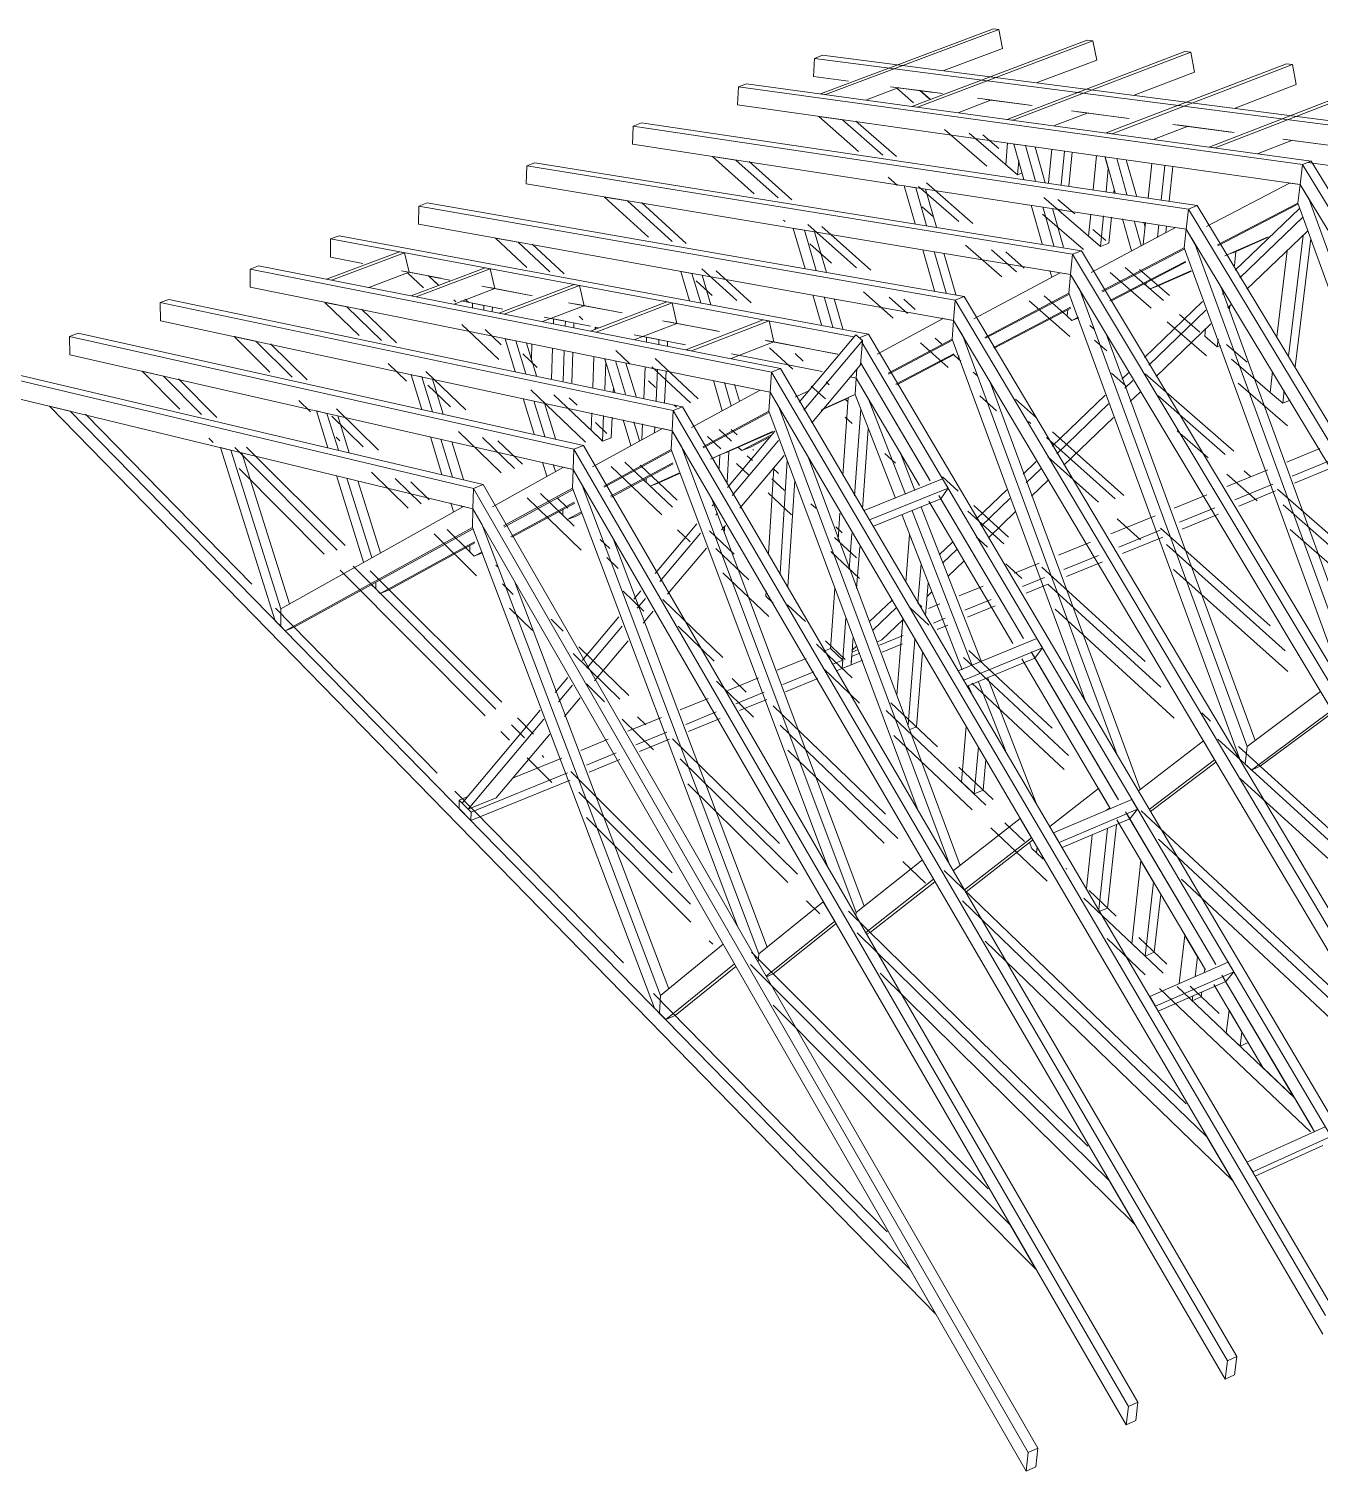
# Model space of a CAD drawing. Header units: inches. Extents: x -562 to 8953, y -6490 to -2066.
# Drawn here: x 2547.3 to 2739.9, y -5241.5 to -5026.4 of the extents above; entities that cross this region are included whole.
import ezdxf

# ---------------------------------------------------------------- set-up
doc = ezdxf.new("R2010")
doc.units = ezdxf.units.IN
doc.header["$MEASUREMENT"] = 0
doc.layers.add('A-COLS', color=52, linetype='Continuous', lineweight=9)

msp = doc.modelspace()

# ---------------------------------------------------------------- linework, layer by layer
at = {"layer": 'A-COLS'}
for p, q in [((2691.17, -5026.41), (2665.36, -5036.1)), ((2666.15, -5036.21), (2691.98, -5026.51)), ((2691.17, -5026.41), (2691.98, -5026.51)), ((2691.98, -5026.51), (2692.55, -5029.34)), ((2705.17, -5028.08), (2679.01, -5037.97)), ((2679.83, -5038.09), (2706.02, -5028.18)), ((2705.17, -5028.08), (2706.02, -5028.18)), ((2706.02, -5028.18), (2706.59, -5031.07)), ((2664.5, -5030.81), (2664.33, -5033.51)), ((2664.5, -5030.81), (2665.69, -5030.36)), ((2748.67, -5041.72), (2664.5, -5030.81)), ((2665.69, -5030.36), (2750.87, -5041.33)), ((2692.55, -5029.34), (2683.8, -5032.64)), ((2719.73, -5029.81), (2693.21, -5039.92)), ((2694.06, -5040.03), (2720.6, -5029.91)), ((2706.59, -5031.07), (2697.72, -5034.43)), ((2719.73, -5029.81), (2720.6, -5029.91)), ((2720.6, -5029.91), (2721.17, -5032.85)), ((2734.86, -5031.61), (2707.97, -5041.94)), ((2708.86, -5042.06), (2735.77, -5031.72)), ((2721.17, -5032.85), (2712.18, -5036.29)), ((2734.86, -5031.61), (2735.77, -5031.72)), ((2735.77, -5031.72), (2736.33, -5034.71)), ((2653.15, -5035.05), (2653, -5037.75)), ((2653.15, -5035.05), (2654.35, -5034.6)), ((2737.28, -5046.64), (2653.15, -5035.05)), ((2654.35, -5034.6), (2738.58, -5046.13)), ((2664.33, -5033.51), (2669.57, -5034.2)), ((2677.08, -5035.18), (2672.23, -5037)), ((2675.83, -5035.04), (2682.22, -5035.89)), ((2676.75, -5035.28), (2679.25, -5037.44)), ((2680.18, -5035.62), (2677.02, -5035.2)), ((2750.6, -5033.48), (2723.34, -5044.04)), ((2724.26, -5044.17), (2751.55, -5033.59)), ((2736.33, -5034.71), (2727.22, -5038.23)), ((2653, -5037.75), (2736.92, -5049.64)), ((2666.15, -5036.21), (2665.36, -5036.1)), ((2681.54, -5036.79), (2680.18, -5035.62)), ((2680.24, -5035.63), (2681.73, -5036.92)), ((2683.58, -5036.07), (2680.24, -5035.63)), ((2690.91, -5037.02), (2686, -5038.89)), ((2688.81, -5036.77), (2695.85, -5037.71)), ((2696.95, -5037.86), (2690.04, -5036.94)), ((2668.66, -5039.97), (2665.12, -5039.46)), ((2665.12, -5039.46), (2671.07, -5044.68)), ((2679.83, -5038.09), (2679.01, -5037.97)), ((2705.28, -5038.94), (2700.3, -5040.84)), ((2702.8, -5038.64), (2710.59, -5039.68)), ((2711.4, -5039.79), (2703.77, -5038.77)), ((2637.45, -5040.91), (2637.33, -5043.61)), ((2637.45, -5040.91), (2638.67, -5040.45)), ((2720.25, -5053.29), (2637.45, -5040.91)), ((2638.67, -5040.45), (2721.57, -5052.78)), ((2674.7, -5045.24), (2668.66, -5039.97)), ((2670.65, -5040.17), (2676.72, -5045.47)), ((2683.88, -5041.44), (2690.19, -5046.89)), ((2693.98, -5047.51), (2687.57, -5041.99)), ((2694.06, -5040.03), (2693.21, -5039.92)), ((2708.86, -5042.06), (2707.97, -5041.94)), ((2720.22, -5040.93), (2715.17, -5042.88)), ((2717.93, -5040.66), (2726.57, -5041.81)), ((2727.06, -5041.88), (2718.6, -5040.75)), ((2637.33, -5043.61), (2719.92, -5056.3)), ((2688.42, -5042.72), (2688.66, -5042.93)), ((2688.66, -5042.93), (2688.68, -5042.76)), ((2688.66, -5042.93), (2689, -5042.8)), ((2689.57, -5042.21), (2691.96, -5044.26)), ((2693.29, -5043.42), (2693.01, -5046.68)), ((2695.94, -5043.83), (2694.21, -5043.59)), ((2694.21, -5043.59), (2695.72, -5048.9)), ((2697.45, -5049.15), (2695.94, -5043.83)), ((2697.38, -5044.04), (2698.9, -5049.37)), ((2724.26, -5044.17), (2723.34, -5044.04)), ((2735.77, -5043), (2730.65, -5045)), ((2734.35, -5042.85), (2745.61, -5044.35)), ((2745.69, -5044.37), (2734.68, -5042.9)), ((2652.74, -5045.98), (2649.26, -5045.44)), ((2649.26, -5045.44), (2655.49, -5051.02)), ((2659.06, -5051.63), (2652.74, -5045.98)), ((2654.76, -5046.21), (2661.12, -5051.89)), ((2694.76, -5048.18), (2694.95, -5046.07)), ((2699.86, -5044.36), (2699.39, -5049.39)), ((2701.28, -5049.68), (2701.75, -5044.63)), ((2702.92, -5044.8), (2702.44, -5049.85)), ((2706.54, -5045.32), (2706.04, -5050.41)), ((2708.31, -5047.22), (2707.81, -5045.47)), ((2707.82, -5045.48), (2709.34, -5050.88)), ((2711.09, -5051.14), (2709.57, -5045.73)), ((2710.99, -5045.93), (2712.51, -5051.34)), ((2737.28, -5046.64), (2738.58, -5046.13)), ((2738.58, -5046.13), (2737.28, -5046.64)), ((2738.08, -5046.34), (2742.77, -5046.99)), ((2738.58, -5046.13), (2820.92, -5181.33)), ((2621.56, -5046.84), (2621.47, -5049.55)), ((2621.56, -5046.84), (2622.79, -5046.38)), ((2702.98, -5060.04), (2621.56, -5046.84)), ((2622.79, -5046.38), (2704.32, -5059.52)), ((2693.01, -5046.68), (2694.76, -5048.18)), ((2694.76, -5048.18), (2695.47, -5047.91)), ((2707.97, -5050.67), (2708.31, -5047.22)), ((2714.78, -5046.49), (2714.25, -5051.64)), ((2716.21, -5051.94), (2716.76, -5046.78)), ((2717.93, -5046.94), (2717.38, -5052.11)), ((2737.28, -5046.64), (2736.92, -5049.64)), ((2736.92, -5049.64), (2737.28, -5046.64)), ((2819.62, -5181.93), (2737.28, -5046.64)), ((2621.47, -5049.55), (2702.69, -5063.05)), ((2675.45, -5048.51), (2676.86, -5049.76)), ((2679.58, -5050.1), (2677.87, -5049.84)), ((2677.87, -5049.84), (2679.51, -5055.49)), ((2681.21, -5055.76), (2679.58, -5050.1)), ((2686.03, -5055.15), (2680.02, -5049.9)), ((2681.05, -5050.33), (2682.68, -5055.99)), ((2681.19, -5049.38), (2688.12, -5055.43)), ((2709.18, -5050.34), (2709.13, -5050.84)), ((2735.32, -5049.41), (2722.95, -5055.91)), ((2736.92, -5049.64), (2735.32, -5049.41)), ((2736.92, -5049.64), (2736.58, -5052.41)), ((2736.58, -5052.41), (2736.92, -5049.64)), ((2738.28, -5051.88), (2736.92, -5049.64)), ((2736.92, -5049.64), (2819.05, -5184.69)), ((2605.46, -5052.85), (2606.71, -5052.38)), ((2606.71, -5052.38), (2686.83, -5066.35)), ((2636.61, -5052.07), (2633.19, -5051.5)), ((2633.19, -5051.5), (2639.73, -5057.48)), ((2643.25, -5058.12), (2636.61, -5052.07)), ((2638.67, -5052.33), (2645.35, -5058.41)), ((2696.81, -5052.72), (2698.45, -5058.48)), ((2706.81, -5058.56), (2698.7, -5051.57)), ((2700.77, -5051.84), (2703.31, -5054.02)), ((2720.25, -5053.29), (2721.57, -5052.78)), ((2721.57, -5052.78), (2720.25, -5053.29)), ((2721.57, -5052.78), (2803.98, -5189.14)), ((2724.58, -5058.63), (2736.58, -5052.41)), ((2736.56, -5052.58), (2724.64, -5058.76)), ((2736.58, -5052.41), (2759.3, -5115.1)), ((2762.65, -5119.17), (2738.28, -5051.88)), ((2605.46, -5052.85), (2605.41, -5055.56)), ((2685.47, -5066.88), (2605.46, -5052.85)), ((2659.87, -5054.94), (2660.11, -5055.16)), ((2680.54, -5052.98), (2682.23, -5054.46)), ((2698.49, -5054.05), (2704.59, -5059.33)), ((2700.18, -5058.75), (2698.54, -5052.98)), ((2699.98, -5053.2), (2701.62, -5058.98)), ((2700.62, -5053.23), (2700.92, -5053.49)), ((2700.92, -5053.49), (2700.94, -5053.28)), ((2700.92, -5053.49), (2701.33, -5053.33)), ((2705.69, -5054.04), (2705.37, -5057.32)), ((2707.16, -5058.86), (2707.6, -5054.32)), ((2708.77, -5054.5), (2708.38, -5058.38)), ((2710.43, -5054.76), (2711.76, -5059.5)), ((2720.25, -5053.29), (2719.92, -5056.3)), ((2719.92, -5056.3), (2720.25, -5053.29)), ((2802.66, -5189.74), (2720.25, -5053.29)), ((2727.24, -5062.41), (2736.8, -5053.23)), ((2737.25, -5054.56), (2727.92, -5063.53)), ((2605.41, -5055.56), (2685.22, -5069.9)), ((2663, -5056.45), (2661.33, -5056.18)), ((2661.33, -5056.18), (2663.09, -5062.18)), ((2664.76, -5062.47), (2663, -5056.45)), ((2670.76, -5062.07), (2663.51, -5055.6)), ((2664.5, -5056.7), (2666.26, -5062.73)), ((2665.6, -5055.88), (2672.9, -5062.38)), ((2718.35, -5056.06), (2705.73, -5062.73)), ((2705.98, -5056.32), (2707.92, -5057.98)), ((2713.22, -5058.72), (2712.18, -5055.02)), ((2713.87, -5055.3), (2713.53, -5058.55)), ((2713.61, -5055.23), (2713.81, -5055.97)), ((2715.63, -5057.47), (2715.83, -5055.62)), ((2716.99, -5055.79), (2716.89, -5056.81)), ((2719.92, -5056.3), (2718.35, -5056.06)), ((2719.92, -5056.3), (2719.62, -5059.08)), ((2719.62, -5059.08), (2719.92, -5056.3)), ((2721.28, -5058.56), (2719.92, -5056.3)), ((2719.92, -5056.3), (2802.13, -5192.51)), ((2728.99, -5065.26), (2738.01, -5056.59)), ((2592.32, -5057.75), (2592.3, -5060.47)), ((2592.32, -5057.75), (2593.58, -5057.28)), ((2670.33, -5072.33), (2592.32, -5057.75)), ((2593.58, -5057.28), (2672.52, -5071.94)), ((2620.28, -5058.23), (2616.92, -5057.63)), ((2616.92, -5057.63), (2621.59, -5061.99)), ((2625.02, -5062.65), (2620.28, -5058.23)), ((2622.37, -5058.53), (2627.15, -5062.97)), ((2663.81, -5058.48), (2667.01, -5061.34)), ((2687, -5058.65), (2692.45, -5063.42)), ((2705.37, -5057.32), (2707.16, -5058.86)), ((2707.16, -5058.86), (2708.38, -5058.38)), ((2707.36, -5065.48), (2719.62, -5059.08)), ((2719.61, -5059.25), (2707.43, -5065.61)), ((2719.62, -5059.08), (2743.67, -5125.03)), ((2745.95, -5126.26), (2721.28, -5058.56)), ((2725.68, -5060.28), (2732.15, -5057.43)), ((2732.04, -5057.54), (2726.92, -5059.8)), ((2735.18, -5075.23), (2737.38, -5057.23)), ((2738.52, -5057.7), (2736.16, -5076.82)), ((2602.59, -5059.67), (2591.72, -5063.75)), ((2592.3, -5060.47), (2597.12, -5061.39)), ((2592.45, -5063.9), (2603.33, -5059.81)), ((2602.59, -5059.67), (2603.33, -5059.81)), ((2603.33, -5059.81), (2604.02, -5062.71)), ((2680.62, -5059.35), (2682.39, -5065.49)), ((2684.1, -5065.78), (2682.33, -5059.63)), ((2683.8, -5059.87), (2685.57, -5066.03)), ((2694.62, -5062.66), (2690.87, -5059.38)), ((2693, -5059.69), (2695.74, -5062.08)), ((2702.98, -5060.04), (2702.69, -5063.05)), ((2702.69, -5063.05), (2702.98, -5060.04)), ((2702.98, -5060.04), (2704.32, -5059.52)), ((2704.32, -5059.52), (2702.98, -5060.04)), ((2785.47, -5197.67), (2702.98, -5060.04)), ((2704.32, -5059.52), (2786.8, -5197.06)), ((2708.54, -5066.95), (2719.83, -5061.1)), ((2719.88, -5061.23), (2708.67, -5067.05)), ((2727.35, -5059.61), (2726.12, -5060.09)), ((2727.35, -5059.61), (2727.11, -5061.75)), ((2734.99, -5059.54), (2733.44, -5072.35)), ((2580.31, -5062.24), (2581.58, -5061.76)), ((2580.31, -5062.24), (2580.31, -5064.96)), ((2658.05, -5077.6), (2580.31, -5062.24)), ((2581.58, -5061.76), (2659.44, -5077.06)), ((2604.02, -5062.71), (2598.03, -5064.97)), ((2602.89, -5062.5), (2608.78, -5063.62)), ((2603.77, -5062.78), (2606.17, -5065.06)), ((2606.94, -5063.27), (2604.02, -5062.71)), ((2615.35, -5062.06), (2604.32, -5066.23)), ((2605.08, -5066.38), (2616.12, -5062.2)), ((2608.24, -5064.51), (2606.94, -5063.27)), ((2606.99, -5063.28), (2608.43, -5064.65)), ((2610.08, -5063.87), (2606.99, -5063.28)), ((2615.35, -5062.06), (2616.12, -5062.2)), ((2616.12, -5062.2), (2616.81, -5065.16)), ((2646.21, -5062.89), (2644.56, -5062.59)), ((2644.56, -5062.59), (2645.86, -5066.97)), ((2647.51, -5067.27), (2646.21, -5062.89)), ((2652.89, -5066.92), (2647.7, -5062.18)), ((2647.73, -5063.16), (2649.04, -5067.55)), ((2649.83, -5062.49), (2655.06, -5067.26)), ((2701.14, -5062.79), (2688.27, -5069.65)), ((2699.57, -5062.43), (2699.86, -5063.43)), ((2702.69, -5063.05), (2701.14, -5062.79)), ((2702.69, -5063.05), (2702.43, -5065.83)), ((2702.43, -5065.83), (2702.69, -5063.05)), ((2704.06, -5065.33), (2702.69, -5063.05)), ((2702.69, -5063.05), (2784.97, -5200.44)), ((2708.58, -5062.77), (2714.72, -5068.07)), ((2716.55, -5066.95), (2710.83, -5062.02)), ((2712.96, -5062.32), (2717.42, -5066.16)), ((2714.53, -5065.21), (2720.64, -5062.51)), ((2720.71, -5062.54), (2715.75, -5064.72)), ((2580.31, -5064.96), (2657.87, -5080.62)), ((2592.45, -5063.9), (2591.72, -5063.75)), ((2616.81, -5065.16), (2610.73, -5067.46)), ((2614.87, -5064.78), (2621.38, -5066.03)), ((2622.43, -5066.23), (2616.05, -5065.01)), ((2628.63, -5064.54), (2617.43, -5068.8)), ((2618.21, -5068.96), (2629.42, -5064.68)), ((2628.63, -5064.54), (2629.42, -5064.68)), ((2629.42, -5064.68), (2630.11, -5067.7)), ((2646.85, -5063.99), (2649.23, -5066.17)), ((2671.8, -5065.63), (2676.22, -5069.58)), ((2729.03, -5133.44), (2704.06, -5065.33)), ((2713.64, -5064.44), (2713.89, -5064.66)), ((2713.89, -5064.66), (2713.93, -5064.3)), ((2713.93, -5064.3), (2713.89, -5064.66)), ((2713.89, -5064.66), (2714.53, -5065.21)), ((2715.75, -5064.72), (2714.53, -5065.21)), ((2725.08, -5064.86), (2747.13, -5125.39)), ((2566.91, -5067.24), (2568.19, -5066.76)), ((2566.91, -5067.24), (2566.94, -5069.96)), ((2643.41, -5083.32), (2566.91, -5067.24)), ((2568.19, -5066.76), (2644.81, -5082.77)), ((2594.75, -5067.87), (2591.48, -5067.21)), ((2591.48, -5067.21), (2596.58, -5072.15)), ((2605.08, -5066.38), (2604.32, -5066.23)), ((2611, -5067.13), (2610.7, -5066.84)), ((2611.78, -5066.99), (2618.01, -5068.21)), ((2612.36, -5066.72), (2612.91, -5067.23)), ((2613.49, -5067.32), (2613.47, -5067.99)), ((2615.18, -5067.65), (2613.49, -5067.32)), ((2615.17, -5068.32), (2615.18, -5067.65)), ((2630.11, -5067.7), (2623.94, -5070.06)), ((2627.81, -5067.26), (2635.03, -5068.64)), ((2635.81, -5068.79), (2628.73, -5067.43)), ((2642.45, -5067.12), (2631.08, -5071.49)), ((2631.9, -5071.65), (2643.28, -5067.27)), ((2642.45, -5067.12), (2643.28, -5067.27)), ((2643.28, -5067.27), (2643.96, -5070.34)), ((2664.24, -5066.1), (2665.55, -5070.57)), ((2667.22, -5070.88), (2665.91, -5066.39)), ((2667.41, -5066.66), (2668.73, -5071.15)), ((2678.35, -5068.85), (2675.63, -5066.41)), ((2677.8, -5066.75), (2679.48, -5068.25)), ((2685.47, -5066.88), (2685.22, -5069.9)), ((2685.22, -5069.9), (2685.47, -5066.88)), ((2685.47, -5066.88), (2686.83, -5066.35)), ((2686.83, -5066.35), (2685.47, -5066.88)), ((2768.02, -5205.71), (2685.47, -5066.88)), ((2686.83, -5066.35), (2769.37, -5205.09)), ((2689.91, -5072.42), (2702.43, -5065.83)), ((2702.42, -5066.02), (2689.97, -5072.56)), ((2696.5, -5066.98), (2702.57, -5072.3)), ((2701.62, -5068.78), (2698.72, -5066.24)), ((2702.43, -5065.83), (2727.92, -5135.31)), ((2713.69, -5075.44), (2722.38, -5067.08)), ((2725.51, -5065.84), (2725.35, -5066)), ((2726.11, -5068.02), (2726.59, -5067.57)), ((2726.42, -5067.74), (2726.37, -5068.15)), ((2566.94, -5069.96), (2643.26, -5086.34)), ((2599.93, -5072.87), (2594.75, -5067.87)), ((2596.9, -5068.22), (2602.12, -5073.25)), ((2616.45, -5067.9), (2616.43, -5068.56)), ((2618.21, -5068.96), (2617.43, -5068.8)), ((2624.16, -5069.41), (2631.06, -5070.76)), ((2625.57, -5069.68), (2625.54, -5070.36)), ((2627.33, -5070.03), (2625.57, -5069.68)), ((2629.38, -5069.28), (2629.95, -5069.8)), ((2641.84, -5069.94), (2649.87, -5071.47)), ((2656.85, -5069.81), (2645.3, -5074.28)), ((2646.16, -5074.45), (2657.71, -5069.97)), ((2656.85, -5069.81), (2657.71, -5069.97)), ((2657.71, -5069.97), (2658.4, -5073.1)), ((2683.7, -5069.62), (2673.82, -5074.93)), ((2683.55, -5069.49), (2683.59, -5069.63)), ((2685.22, -5069.9), (2683.7, -5069.62)), ((2685.22, -5069.9), (2685, -5072.68)), ((2685, -5072.68), (2685.22, -5069.9)), ((2686.59, -5072.19), (2685.22, -5069.9)), ((2685.22, -5069.9), (2767.56, -5208.48)), ((2691.17, -5073.94), (2702.67, -5067.93)), ((2702.73, -5068.06), (2691.29, -5074.03)), ((2701.5, -5068.67), (2702.18, -5069.27)), ((2702.18, -5069.27), (2702.28, -5068.27)), ((2702.28, -5068.27), (2702.18, -5069.27)), ((2702.18, -5069.27), (2702.89, -5069.89)), ((2702.89, -5069.89), (2703.79, -5069.42)), ((2703.89, -5069.49), (2702.89, -5069.89)), ((2722.86, -5068.39), (2714.36, -5076.55)), ((2721.98, -5071.63), (2718.92, -5068.99)), ((2553.37, -5072.29), (2554.66, -5071.81)), ((2554.66, -5071.81), (2630.03, -5088.55)), ((2611.91, -5070.52), (2617.39, -5075.74)), ((2617.74, -5073.53), (2615.35, -5071.25)), ((2627.3, -5070.71), (2627.33, -5070.03)), ((2628.6, -5070.28), (2628.58, -5070.96)), ((2631.9, -5071.65), (2631.08, -5071.49)), ((2631.78, -5070.9), (2631.76, -5071.19)), ((2631.85, -5071.15), (2631.78, -5070.9)), ((2632.27, -5070.99), (2631.78, -5070.9)), ((2631.78, -5070.9), (2631.85, -5071.15)), ((2637.57, -5072.03), (2645.23, -5073.52)), ((2643.96, -5070.34), (2637.7, -5072.76)), ((2650.34, -5071.56), (2642.48, -5070.06)), ((2662.21, -5082.11), (2670.67, -5072.05)), ((2671.63, -5072.91), (2670.67, -5072.05)), ((2671.15, -5072.48), (2672.52, -5071.94)), ((2672.52, -5071.94), (2671.15, -5072.48)), ((2672.52, -5071.94), (2755.11, -5211.67)), ((2705.53, -5070.63), (2706.26, -5071.27)), ((2708, -5071.92), (2730.22, -5132.55)), ((2715.43, -5078.28), (2723.62, -5070.42)), ((2717.08, -5070.11), (2722.95, -5075.18)), ((2722.82, -5071.17), (2722.7, -5072.25)), ((2553.37, -5072.29), (2553.43, -5075.02)), ((2628.61, -5089.1), (2553.37, -5072.29)), ((2581.14, -5073.01), (2577.93, -5072.32)), ((2577.93, -5072.32), (2583.27, -5077.59)), ((2586.57, -5078.35), (2581.14, -5073.01)), ((2583.33, -5073.39), (2588.8, -5078.76)), ((2619.93, -5072.96), (2618.33, -5072.64)), ((2618.33, -5072.64), (2619.82, -5077.52)), ((2621.42, -5077.85), (2619.93, -5072.96)), ((2621.51, -5073.28), (2623, -5078.18)), ((2622.33, -5073.4), (2622.26, -5075.68)), ((2625.41, -5074.04), (2625.25, -5078.6)), ((2639.45, -5072.39), (2639.42, -5073.09)), ((2641.28, -5072.75), (2639.45, -5072.39)), ((2641.25, -5073.45), (2641.28, -5072.75)), ((2642.57, -5073.01), (2642.54, -5073.71)), ((2646.16, -5074.45), (2645.3, -5074.28)), ((2658.4, -5073.1), (2652.04, -5075.58)), ((2657.11, -5072.86), (2667.88, -5074.91)), ((2667.95, -5074.93), (2657.42, -5072.92)), ((2657.78, -5073.99), (2661.25, -5077.16)), ((2671.63, -5072.91), (2662.9, -5083.29)), ((2671.37, -5076.51), (2671.63, -5072.91)), ((2753.74, -5212.3), (2671.59, -5073.23)), ((2675.47, -5077.74), (2685, -5072.68)), ((2684.98, -5072.88), (2675.53, -5077.89)), ((2680.31, -5073.24), (2684.44, -5076.94)), ((2683.47, -5073.42), (2682.48, -5072.53)), ((2685, -5072.68), (2704.98, -5126.82)), ((2709.65, -5134.7), (2686.59, -5072.19)), ((2708.09, -5074.44), (2706.27, -5072.85)), ((2722.7, -5072.25), (2724.55, -5073.84)), ((2724.55, -5073.84), (2724.68, -5072.67)), ((2724.55, -5073.84), (2725.04, -5073.64)), ((2725.93, -5073.48), (2729.02, -5076.14)), ((2553.43, -5075.02), (2628.49, -5092.13)), ((2600.9, -5076.32), (2603.63, -5078.97)), ((2621, -5074.9), (2623.14, -5076.93)), ((2627, -5078.98), (2627.17, -5074.4)), ((2628.44, -5074.65), (2628.27, -5079.23)), ((2631.6, -5075.31), (2631.42, -5079.92)), ((2633.37, -5076.18), (2633.19, -5075.59)), ((2633.2, -5075.61), (2634.7, -5080.59)), ((2633.2, -5080.27), (2633.37, -5076.18)), ((2636.32, -5080.92), (2634.82, -5075.93)), ((2634.84, -5074.38), (2636.95, -5076.35)), ((2636.37, -5076.25), (2637.88, -5081.24)), ((2640.7, -5075.59), (2647.14, -5081.57)), ((2652.13, -5074.87), (2665.61, -5077.51)), ((2662.82, -5075.97), (2661.58, -5074.84)), ((2681.75, -5093.82), (2671.38, -5076.25)), ((2671.38, -5076.25), (2681.68, -5093.7)), ((2676.64, -5079.41), (2685.28, -5074.86)), ((2685.34, -5075), (2676.76, -5079.51)), ((2685.25, -5075.01), (2685.98, -5075.66)), ((2685.98, -5075.66), (2686.02, -5075.18)), ((2686.02, -5075.18), (2685.98, -5075.66)), ((2685.98, -5075.66), (2686.31, -5075.95)), ((2733.49, -5081.54), (2726.68, -5075.68)), ((2613.63, -5094.95), (2539.69, -5077.4)), ((2541, -5076.91), (2615.06, -5094.39)), ((2567.39, -5078.2), (2564.23, -5077.48)), ((2564.23, -5077.48), (2569.84, -5083.11)), ((2573.08, -5083.91), (2567.39, -5078.2)), ((2569.61, -5078.61), (2575.35, -5084.36)), ((2605.91, -5078.33), (2604.34, -5077.99)), ((2604.34, -5077.99), (2605.94, -5083.17)), ((2607.51, -5083.52), (2605.91, -5078.33)), ((2606.53, -5077.5), (2612.47, -5083.22)), ((2639.24, -5076.85), (2639.03, -5081.52)), ((2645.98, -5082.19), (2640.22, -5076.82)), ((2640.85, -5081.91), (2641.07, -5077.23)), ((2642.35, -5077.49), (2642.13, -5082.17)), ((2658.05, -5077.6), (2657.87, -5080.62)), ((2657.87, -5080.62), (2658.05, -5077.6)), ((2658.05, -5077.6), (2659.44, -5077.06)), ((2659.44, -5077.06), (2658.05, -5077.6)), ((2740.68, -5218.32), (2658.05, -5077.6)), ((2659.44, -5077.06), (2742.06, -5217.68)), ((2664.07, -5085.19), (2671.37, -5076.51)), ((2669.76, -5078.32), (2670.72, -5078.5)), ((2670.72, -5078.5), (2669.84, -5078.33)), ((2670.72, -5078.5), (2670.55, -5080.93)), ((2670.55, -5080.93), (2670.72, -5078.5)), ((2670.82, -5077.18), (2670.72, -5078.5)), ((2670.72, -5078.5), (2670.82, -5077.18)), ((2672.56, -5081.62), (2670.72, -5078.5)), ((2670.72, -5078.5), (2680.17, -5094.52)), ((2688.81, -5078.18), (2688.15, -5077.6)), ((2708.78, -5077.74), (2710.93, -5079.63)), ((2710.31, -5078.68), (2711.3, -5077.73)), ((2713.8, -5077.84), (2727.01, -5089.38)), ((2732.82, -5077.52), (2732.44, -5080.64)), ((2539.78, -5080.13), (2613.55, -5097.99)), ((2610.2, -5082.78), (2606.84, -5079.55)), ((2607.52, -5078.67), (2609.12, -5083.88)), ((2622.16, -5080.27), (2630.34, -5088.06)), ((2634.49, -5079.94), (2634.47, -5080.53)), ((2639.71, -5078.93), (2640.77, -5079.92)), ((2656.38, -5080.32), (2646.16, -5085.89)), ((2649.4, -5078.84), (2650.74, -5083.36)), ((2652.07, -5082.62), (2651.04, -5079.17)), ((2652.58, -5079.47), (2653.31, -5081.94)), ((2657.87, -5080.62), (2656.38, -5080.32)), ((2657.87, -5080.62), (2657.7, -5083.41)), ((2657.7, -5083.41), (2657.87, -5080.62)), ((2659.23, -5082.94), (2657.87, -5080.62)), ((2657.87, -5080.62), (2740.28, -5221.08)), ((2663.39, -5080.52), (2661.61, -5081.33)), ((2664, -5079.68), (2666.12, -5081.61)), ((2666.69, -5079.5), (2666.23, -5079.08)), ((2690.68, -5079.09), (2713.08, -5139.81)), ((2711.97, -5078.85), (2710.79, -5079.99)), ((2711.56, -5082), (2713.04, -5080.58)), ((2727.67, -5079.25), (2735.04, -5085.62)), ((2732.44, -5080.64), (2734.32, -5082.25)), ((2734.32, -5082.25), (2734.55, -5080.36)), ((2553.49, -5083.45), (2550.39, -5082.7)), ((2550.39, -5082.7), (2682.59, -5218.08)), ((2587.59, -5081.85), (2589.3, -5083.53)), ((2621.05, -5081.56), (2622.66, -5086.85)), ((2624.26, -5087.2), (2622.65, -5081.89)), ((2624.23, -5082.23), (2625.84, -5087.54)), ((2632.35, -5087.39), (2625.62, -5081)), ((2627.89, -5081.43), (2629.07, -5082.55)), ((2643.41, -5083.32), (2644.81, -5082.77)), ((2644.81, -5082.77), (2643.41, -5083.32)), ((2643.52, -5082.49), (2643.88, -5082.83)), ((2644.81, -5082.77), (2727.48, -5224.4)), ((2669.37, -5081.53), (2665.5, -5083.26)), ((2665.66, -5083.12), (2670.55, -5080.93)), ((2669.5, -5081.4), (2668.69, -5093.01)), ((2669.01, -5081.62), (2669.5, -5082.06)), ((2670.55, -5080.93), (2669.5, -5081.4)), ((2671.4, -5083.13), (2670.55, -5080.93)), ((2670.55, -5080.93), (2676.58, -5096.42)), ((2678.08, -5095.81), (2672.56, -5081.62)), ((2689.14, -5081.14), (2691.63, -5083.37)), ((2694.47, -5081.62), (2697.62, -5084.42)), ((2699.94, -5088.65), (2707.84, -5081.05)), ((2708.32, -5082.36), (2700.61, -5089.77)), ((2725.76, -5089.89), (2715.68, -5081.08)), ((2734.32, -5082.25), (2735.45, -5081.8)), ((2678.77, -5211.43), (2553.49, -5083.45)), ((2555.75, -5083.9), (2580.59, -5109.23)), ((2591.75, -5083.76), (2590.2, -5083.4)), ((2590.2, -5083.4), (2591.92, -5088.91)), ((2593.47, -5089.27), (2591.75, -5083.76)), ((2597.15, -5088.76), (2592.51, -5084.19)), ((2593.22, -5083.1), (2599.47, -5089.23)), ((2593.38, -5084.13), (2595.1, -5089.65)), ((2631.26, -5083.7), (2631.16, -5086.26)), ((2632.88, -5087.89), (2633.04, -5084.08)), ((2634.31, -5084.34), (2634.18, -5087.39)), ((2635.93, -5084.7), (2637.1, -5088.57)), ((2638.4, -5087.84), (2637.56, -5085.04)), ((2643.41, -5083.32), (2643.26, -5086.34)), ((2643.26, -5086.34), (2643.41, -5083.32)), ((2726.08, -5225.05), (2643.41, -5083.32)), ((2647.81, -5088.73), (2657.7, -5083.41)), ((2657.69, -5083.62), (2647.88, -5088.89)), ((2657.7, -5083.41), (2679.78, -5142.63)), ((2684.45, -5150.6), (2659.23, -5082.94)), ((2669.07, -5084.31), (2670.1, -5085.26)), ((2670.47, -5096.07), (2671.4, -5083.13)), ((2696.73, -5085.25), (2696.4, -5084.96)), ((2701.67, -5091.5), (2709.09, -5084.37)), ((2611.39, -5086.48), (2617.77, -5092.65)), ((2631.16, -5086.26), (2632.88, -5087.89)), ((2641.8, -5086.03), (2631.4, -5091.75)), ((2631.8, -5085.14), (2633.52, -5086.76)), ((2638.85, -5085.33), (2638.74, -5087.65)), ((2640.62, -5086.65), (2640.67, -5085.74)), ((2643.26, -5086.34), (2641.8, -5086.03)), ((2643.26, -5086.34), (2643.12, -5089.14)), ((2643.12, -5089.14), (2643.26, -5086.34)), ((2644.63, -5088.68), (2643.26, -5086.34)), ((2643.26, -5086.34), (2725.72, -5227.81)), ((2648.55, -5087.19), (2650.52, -5089.03)), ((2648.99, -5090.59), (2658.31, -5086.41)), ((2652.09, -5087.89), (2650.26, -5086.18)), ((2658.2, -5086.54), (2651.31, -5089.62)), ((2651.52, -5094.83), (2658.59, -5086.41)), ((2652.08, -5086.17), (2652.93, -5086.96)), ((2653.63, -5089.32), (2657.88, -5087.07)), ((2672.51, -5086.08), (2671.64, -5098.07)), ((2699.98, -5086.52), (2710.62, -5096.01)), ((2718.6, -5086.35), (2723.22, -5090.4)), ((2574.16, -5087.46), (2574.78, -5088.08)), ((2577.43, -5089.24), (2575.91, -5088.87)), ((2575.91, -5088.87), (2584.06, -5114.68)), ((2584.89, -5112.9), (2577.43, -5089.24)), ((2593.27, -5104.14), (2578.01, -5088.84)), ((2579.78, -5088.79), (2594.48, -5103.48)), ((2593.15, -5087.33), (2593.7, -5087.87)), ((2607.2, -5087.26), (2608.93, -5092.88)), ((2610.51, -5093.25), (2608.77, -5087.61)), ((2610.38, -5087.98), (2612.12, -5093.62)), ((2619.74, -5091.99), (2614.97, -5087.38)), ((2617.28, -5087.85), (2620.92, -5091.36)), ((2628.61, -5089.1), (2628.49, -5092.13)), ((2628.49, -5092.13), (2628.61, -5089.1)), ((2628.61, -5089.1), (2630.03, -5088.55)), ((2630.03, -5088.55), (2628.61, -5089.1)), ((2711.3, -5231.86), (2628.61, -5089.1)), ((2630.03, -5088.55), (2712.72, -5231.21)), ((2632.88, -5087.89), (2634.18, -5087.39)), ((2633.05, -5094.6), (2643.12, -5089.14)), ((2643.12, -5089.35), (2633.12, -5094.77)), ((2643.12, -5089.14), (2666.43, -5151.3)), ((2670.68, -5158.21), (2644.63, -5088.68)), ((2659.1, -5087.8), (2652.2, -5096.01)), ((2653.07, -5088.8), (2653.63, -5089.32)), ((2654.92, -5088.82), (2653.63, -5089.32)), ((2657.68, -5087.36), (2654.92, -5088.82)), ((2655.28, -5089.15), (2655.38, -5089.25)), ((2709.35, -5096.52), (2699.08, -5087.36)), ((2734.93, -5091.03), (2739.88, -5089)), ((2579.09, -5089.65), (2586.19, -5112.17)), ((2623.93, -5091.02), (2624.57, -5093.13)), ((2625.85, -5092.41), (2625.53, -5091.37)), ((2634.08, -5096.12), (2643.36, -5091.13)), ((2643.42, -5091.29), (2634.21, -5096.24)), ((2643.29, -5097.77), (2636.18, -5091.02)), ((2638.5, -5091.48), (2643.99, -5096.69)), ((2650.39, -5089.96), (2649.36, -5090.42)), ((2650.28, -5092), (2650.39, -5089.96)), ((2651.71, -5089.44), (2650.39, -5089.96)), ((2651.71, -5089.44), (2651.45, -5094.02)), ((2652.87, -5091.23), (2654.66, -5092.91)), ((2653.36, -5097.9), (2659.98, -5090.05)), ((2655.22, -5090.8), (2654.45, -5090.09)), ((2659.36, -5107.65), (2660.43, -5090.77)), ((2663.58, -5090.37), (2686.23, -5151.18)), ((2674.99, -5089.73), (2676.57, -5091.17)), ((2677.19, -5089.47), (2679.44, -5095.27)), ((2695.6, -5092.81), (2697.57, -5090.93)), ((2699.3, -5090.24), (2706.86, -5097.01)), ((2741.07, -5090.94), (2735.72, -5093.13)), ((2578.66, -5091.98), (2591.38, -5104.75)), ((2593.21, -5093.05), (2597.24, -5105.96)), ((2598.46, -5105.27), (2594.76, -5093.42)), ((2598.41, -5092.51), (2603.89, -5097.91)), ((2605.82, -5097.27), (2601.94, -5093.46)), ((2627.06, -5091.8), (2616.47, -5097.68)), ((2628.49, -5092.13), (2627.06, -5091.8)), ((2628.49, -5092.13), (2628.39, -5094.93)), ((2628.39, -5094.93), (2628.49, -5092.13)), ((2629.86, -5094.49), (2628.49, -5092.13)), ((2628.49, -5092.13), (2710.98, -5234.62)), ((2634.14, -5091.67), (2641.71, -5098.88)), ((2638.95, -5093.66), (2639.36, -5094.04)), ((2639.36, -5094.04), (2639.39, -5093.42)), ((2639.39, -5093.42), (2639.36, -5094.04)), ((2639.97, -5094.63), (2644.27, -5092.7)), ((2644.35, -5092.74), (2641.27, -5094.11)), ((2658.41, -5091.97), (2657.62, -5104.68)), ((2660.02, -5095.28), (2658.13, -5093.52)), ((2658.29, -5091.95), (2659.14, -5092.74)), ((2683.59, -5093.54), (2671.88, -5098.24)), ((2683.58, -5093.22), (2685.9, -5095.34)), ((2683.59, -5093.54), (2684.41, -5094.93)), ((2698.23, -5092.05), (2696.08, -5094.11)), ((2726, -5094.67), (2732.08, -5092.19)), ((2726, -5092.83), (2730.52, -5096.8)), ((2729.49, -5093.15), (2728.55, -5092.33)), ((2741.62, -5091.9), (2736.08, -5094.17)), ((2596.4, -5093.81), (2599.74, -5104.55)), ((2604.3, -5093.97), (2607, -5096.63)), ((2613.63, -5094.95), (2613.55, -5097.99)), ((2613.55, -5097.99), (2613.63, -5094.95)), ((2613.63, -5094.95), (2615.06, -5094.39)), ((2615.06, -5094.39), (2613.63, -5094.95)), ((2696.35, -5238.75), (2613.63, -5094.95)), ((2615.06, -5094.39), (2697.78, -5238.09)), ((2618.11, -5100.55), (2628.39, -5094.93)), ((2628.38, -5095.15), (2618.19, -5100.72)), ((2628.63, -5100.57), (2623.61, -5095.73)), ((2628.39, -5094.93), (2653.01, -5160.26)), ((2656.18, -5164.37), (2629.86, -5094.49)), ((2639.36, -5094.04), (2639.97, -5094.63)), ((2641.27, -5094.11), (2639.97, -5094.63)), ((2657.56, -5095.62), (2661.05, -5098.88)), ((2661.54, -5093.78), (2660.52, -5109.58)), ((2672.7, -5099.64), (2684.41, -5094.93)), ((2684.41, -5094.93), (2683.34, -5096.52)), ((2688.69, -5099.46), (2693.16, -5095.16)), ((2696.86, -5096.12), (2699.3, -5093.77)), ((2732.84, -5094.31), (2727.19, -5096.63)), ((2733.23, -5095.33), (2727.75, -5097.58)), ((2733.52, -5095.06), (2750.77, -5110.12)), ((2612.14, -5097.65), (2584.89, -5112.9)), ((2610.24, -5097.11), (2610.64, -5098.43)), ((2611.89, -5097.72), (2611.81, -5097.48)), ((2613.55, -5097.99), (2612.14, -5097.65)), ((2619.21, -5102.1), (2628.65, -5096.98)), ((2628.72, -5097.15), (2619.35, -5102.23)), ((2621.61, -5096.36), (2629.68, -5104.16)), ((2626.1, -5096.34), (2627.7, -5097.89)), ((2649.13, -5096.42), (2671.9, -5157.24)), ((2649.24, -5097.54), (2649.35, -5097.4)), ((2663.96, -5097.23), (2664.67, -5097.89)), ((2673.27, -5100.57), (2683.34, -5096.52)), ((2680.42, -5097.77), (2689.38, -5120.82)), ((2681.53, -5096.83), (2694.08, -5118.1)), ((2683.03, -5095.99), (2695.49, -5117.09)), ((2695.64, -5117.36), (2683.1, -5096.12)), ((2688.25, -5097.48), (2693.44, -5102.21)), ((2693.64, -5096.46), (2689.35, -5100.58)), ((2718.15, -5097.88), (2723.01, -5095.89)), ((2724.2, -5097.85), (2718.94, -5100)), ((2752.96, -5113.67), (2734.37, -5097.42)), ((2613.55, -5097.99), (2613.48, -5100.79)), ((2613.48, -5100.79), (2613.55, -5097.99)), ((2614.91, -5100.36), (2613.55, -5097.99)), ((2613.55, -5097.99), (2696.06, -5241.52)), ((2626.37, -5098.39), (2626.94, -5098.94)), ((2626.94, -5098.94), (2626.97, -5098.06)), ((2626.97, -5098.06), (2626.94, -5098.94)), ((2626.94, -5098.94), (2627.62, -5099.59)), ((2627.62, -5099.59), (2629.65, -5098.5)), ((2628.93, -5099.07), (2627.62, -5099.59)), ((2629.78, -5098.62), (2628.93, -5099.07)), ((2650.04, -5098.58), (2649.75, -5098.92)), ((2668.29, -5098.64), (2668.01, -5102.55)), ((2672.7, -5099.64), (2671.88, -5098.24)), ((2677.55, -5098.93), (2686.53, -5122)), ((2688.02, -5121.38), (2679.06, -5098.32)), ((2692.72, -5103.24), (2687.34, -5098.33)), ((2690.42, -5102.31), (2694.42, -5098.46)), ((2708.68, -5101.74), (2715.28, -5099.05)), ((2709.61, -5099.48), (2713.11, -5102.6)), ((2724.76, -5098.81), (2719.31, -5101.04)), ((2585.55, -5116.2), (2613.48, -5100.79)), ((2613.47, -5101.02), (2586.9, -5115.66)), ((2607.75, -5101.72), (2614.09, -5107.97)), ((2613.03, -5104.37), (2609.71, -5101.1)), ((2613.48, -5100.79), (2640.64, -5172.48)), ((2641.51, -5170.6), (2614.91, -5100.36)), ((2640.73, -5107.66), (2646.96, -5100.24)), ((2647.48, -5101.62), (2641.41, -5108.83)), ((2644.06, -5101.11), (2645.95, -5102.91)), ((2648.84, -5101.28), (2652.52, -5104.76)), ((2650.63, -5101.15), (2651.2, -5100.48)), ((2651.08, -5100.61), (2651.04, -5101.35)), ((2670.76, -5105.29), (2667.49, -5102.25)), ((2667.65, -5100.66), (2668.62, -5101.56)), ((2669.68, -5107.02), (2670.07, -5101.68)), ((2678.67, -5101.81), (2678.11, -5108.91)), ((2680.38, -5106.19), (2678.67, -5101.81)), ((2688.58, -5102.15), (2690.28, -5103.7)), ((2716.06, -5101.18), (2709.86, -5103.72)), ((2716.44, -5102.22), (2710.43, -5104.68)), ((2716.08, -5100.87), (2732.45, -5115.47)), ((2735.42, -5101.09), (2751.79, -5115.44)), ((2599.72, -5110.6), (2613.78, -5102.92)), ((2613.85, -5103.09), (2601.06, -5110.07)), ((2612.46, -5103.81), (2613.07, -5104.41)), ((2613.07, -5104.41), (2613.1, -5103.46)), ((2613.1, -5103.46), (2613.07, -5104.41)), ((2613.07, -5104.41), (2613.74, -5105.07)), ((2632.54, -5102.56), (2633.96, -5103.92)), ((2634.51, -5102.55), (2657.41, -5163.37)), ((2642.57, -5110.72), (2648.36, -5103.85)), ((2654.71, -5108.61), (2649.77, -5103.92)), ((2666.9, -5104.34), (2671.22, -5108.38)), ((2671.23, -5103.65), (2670.77, -5109.88)), ((2683.09, -5104.84), (2685.06, -5102.95)), ((2685.72, -5104.07), (2683.59, -5106.12)), ((2700.9, -5104.92), (2705.67, -5102.97)), ((2734.7, -5119.16), (2716.97, -5103.33)), ((2616.95, -5127.86), (2595.7, -5106.57)), ((2613.74, -5105.07), (2614.85, -5104.47)), ((2614.97, -5104.58), (2613.74, -5105.07)), ((2616.94, -5106.38), (2617.29, -5106.72)), ((2635.21, -5106.92), (2633.5, -5105.27)), ((2679.92, -5111.94), (2680.38, -5106.19)), ((2684.39, -5108.09), (2686.78, -5105.8)), ((2693.01, -5106.2), (2695.42, -5108.41)), ((2694.33, -5107.6), (2698.01, -5106.1)), ((2706.84, -5104.95), (2701.68, -5107.06)), ((2707.42, -5105.91), (2702.07, -5108.11)), ((2593.75, -5107.13), (2615.38, -5128.86)), ((2598.24, -5107.25), (2617.83, -5126.84)), ((2650.83, -5107.55), (2657.66, -5114.06)), ((2698.79, -5108.25), (2695.5, -5109.6)), ((2698.37, -5106.69), (2713.81, -5120.75)), ((2718.04, -5107.02), (2735.09, -5122.28)), ((2598.44, -5109.32), (2599.05, -5109.93)), ((2599.05, -5109.93), (2599.07, -5108.92)), ((2599.07, -5108.92), (2599.05, -5109.93)), ((2599.05, -5109.93), (2599.72, -5110.6)), ((2601.06, -5110.07), (2599.72, -5110.6)), ((2619.54, -5110.76), (2617.93, -5109.18)), ((2619.74, -5108.77), (2642.75, -5169.58)), ((2635.97, -5110.26), (2639.05, -5113.24)), ((2637.54, -5111.45), (2638.58, -5110.21)), ((2657.28, -5110.25), (2657.23, -5111.01)), ((2667.5, -5109.89), (2666.87, -5118.86)), ((2681.46, -5109.02), (2681.06, -5113.9)), ((2681.27, -5111.09), (2681.99, -5110.4)), ((2686.07, -5110.98), (2689.66, -5109.51)), ((2699.18, -5109.29), (2696.08, -5110.56)), ((2716.13, -5124.6), (2699.3, -5109.25)), ((2584.09, -5112.79), (2608.23, -5137.4)), ((2584.88, -5115.52), (2584.89, -5112.9)), ((2584.89, -5112.9), (2584.88, -5115.52)), ((2619, -5112.81), (2622.41, -5116.16)), ((2639.26, -5111.39), (2638.05, -5112.82)), ((2641.85, -5111.52), (2650.84, -5120.18)), ((2657.23, -5111.01), (2658.34, -5112.06)), ((2660.47, -5112.3), (2663.12, -5114.81)), ((2672.7, -5114.82), (2676.05, -5111.61)), ((2676.71, -5112.73), (2673.18, -5116.11)), ((2681.53, -5115.33), (2678.78, -5112.77)), ((2679.9, -5112.07), (2680.48, -5112.6)), ((2681.48, -5112.85), (2683.16, -5112.16)), ((2690.83, -5111.51), (2686.89, -5113.12)), ((2691.41, -5112.47), (2687.3, -5114.16)), ((2700.38, -5112.95), (2718.15, -5129.2)), ((2584.06, -5114.68), (2584.88, -5115.52)), ((2625.19, -5114.47), (2627.01, -5116.26)), ((2629.84, -5120.6), (2635.3, -5114.12)), ((2638.94, -5115.03), (2640.42, -5113.27)), ((2668.62, -5121.81), (2669.16, -5114.29)), ((2674.55, -5117.55), (2677.66, -5114.56)), ((2677.67, -5114.47), (2676.78, -5125.79)), ((2683.98, -5114.31), (2682.22, -5115.03)), ((2584.88, -5115.52), (2585.55, -5116.2)), ((2586.9, -5115.66), (2585.55, -5116.2)), ((2635.81, -5115.49), (2630.52, -5121.78)), ((2649.51, -5120.72), (2644.13, -5115.52)), ((2670.24, -5117.1), (2669.94, -5121.27)), ((2677.69, -5116.88), (2674.18, -5118.32)), ((2684.39, -5115.35), (2682.8, -5116)), ((2697.64, -5117.32), (2685.93, -5122.15)), ((2697.64, -5117.32), (2698.47, -5118.73)), ((2629.36, -5118.57), (2636.79, -5125.86)), ((2631.68, -5123.66), (2636.7, -5117.69)), ((2670.1, -5123.22), (2664.8, -5118.19)), ((2666.12, -5117.66), (2669.07, -5120.45)), ((2666.13, -5119.12), (2666.87, -5118.82)), ((2666.87, -5118.82), (2668.71, -5120.56)), ((2670.08, -5119.38), (2671.01, -5118.99)), ((2670.78, -5118.42), (2670.1, -5119.08)), ((2673.86, -5117.83), (2674.55, -5117.55)), ((2677.59, -5118.14), (2674.58, -5119.37)), ((2678.44, -5130.2), (2679.47, -5117.5)), ((2680.61, -5119.43), (2679.7, -5130.52)), ((2686.76, -5123.57), (2698.47, -5118.73)), ((2687.51, -5119.14), (2699.93, -5130.71)), ((2696.81, -5119.34), (2709.59, -5140.98)), ((2698.47, -5118.73), (2697.36, -5120.26)), ((2635.44, -5126.4), (2628.49, -5119.57)), ((2647.1, -5121.02), (2647.19, -5121.11)), ((2658.94, -5122.05), (2663.23, -5120.3)), ((2668.71, -5120.56), (2667.32, -5121.13)), ((2668.71, -5120.56), (2668.62, -5121.81)), ((2668.62, -5121.81), (2669.94, -5121.27)), ((2669.94, -5121.27), (2670.03, -5120.02)), ((2671.65, -5120.57), (2669.94, -5121.27)), ((2671.25, -5119.52), (2670.03, -5120.02)), ((2702.38, -5134.76), (2686.72, -5120.17)), ((2687.28, -5124.43), (2697.36, -5120.26)), ((2695.41, -5120.37), (2708.28, -5142.17)), ((2709.83, -5141.4), (2696.98, -5119.62)), ((2625.8, -5125.4), (2627.72, -5123.13)), ((2649.86, -5123.69), (2655.41, -5129.06)), ((2651.57, -5125.07), (2656.15, -5123.19)), ((2654.29, -5125.33), (2652.19, -5123.31)), ((2664.41, -5122.32), (2659.77, -5124.22)), ((2664.98, -5123.31), (2660.16, -5125.28)), ((2665.78, -5121.78), (2671.22, -5126.96)), ((2668.62, -5121.81), (2667.88, -5122.12)), ((2686.76, -5123.57), (2685.93, -5122.15)), ((2690.32, -5123.26), (2697.56, -5141.87)), ((2628.4, -5124.3), (2626.32, -5126.77)), ((2630.47, -5124.11), (2633.17, -5126.77)), ((2656.98, -5125.36), (2652.75, -5127.09)), ((2687.48, -5124.44), (2687.83, -5125.34)), ((2687.62, -5124.79), (2687.61, -5124.93)), ((2687.79, -5125.25), (2687.62, -5124.79)), ((2687.95, -5124.02), (2701.71, -5136.88)), ((2692.95, -5134.05), (2688.97, -5123.82)), ((2739.93, -5125.23), (2729.03, -5133.44)), ((2611.95, -5141.88), (2623.59, -5128.03)), ((2627.22, -5128.95), (2629.55, -5126.18)), ((2644.46, -5127.97), (2648.65, -5126.26)), ((2657.37, -5126.42), (2653.32, -5128.09)), ((2658.31, -5127.38), (2675.08, -5143.53)), ((2690.06, -5142.17), (2675.19, -5128.05)), ((2675.89, -5126.91), (2682.84, -5133.5)), ((2729.68, -5136.95), (2741.62, -5128.05)), ((2624.11, -5129.39), (2612.84, -5142.79)), ((2621.23, -5132.15), (2619.29, -5130.21)), ((2620.17, -5129.18), (2622.59, -5131.6)), ((2635.82, -5129.38), (2640.45, -5133.95)), ((2636.66, -5131.15), (2641.65, -5129.12)), ((2639.32, -5130.21), (2638.11, -5129.02)), ((2649.83, -5128.29), (2645.28, -5130.15)), ((2650.4, -5129.28), (2645.68, -5131.21)), ((2722.24, -5128.43), (2723.56, -5129.64)), ((2741.77, -5128.36), (2730.98, -5136.39)), ((2617, -5141.09), (2625.01, -5131.58)), ((2617.71, -5131.2), (2618.99, -5132.49)), ((2629.64, -5134.02), (2633.72, -5132.35)), ((2642.47, -5131.3), (2637.83, -5133.2)), ((2642.88, -5132.36), (2638.41, -5134.19)), ((2643.33, -5132.28), (2659.28, -5147.93)), ((2676.9, -5147.15), (2659.39, -5130.26)), ((2676.32, -5131.81), (2687.98, -5142.91)), ((2678.72, -5130.93), (2679.7, -5130.52)), ((2687.12, -5130.44), (2686.4, -5138.69)), ((2767.74, -5171.67), (2724.64, -5132.36)), ((2634.9, -5134.4), (2630.46, -5136.22)), ((2660.53, -5134.01), (2674.86, -5147.88)), ((2688.3, -5140.5), (2688.93, -5133.51)), ((2722.48, -5132.61), (2712.79, -5140.03)), ((2724.17, -5135.45), (2722.48, -5132.61)), ((2727.74, -5133.44), (2764.93, -5167.3)), ((2729.03, -5133.44), (2728.71, -5136.07)), ((2728.71, -5136.07), (2729.03, -5133.44)), ((2619.6, -5138.12), (2626.81, -5135.17)), ((2621.62, -5135.13), (2625.29, -5138.82)), ((2624.14, -5135.07), (2623.87, -5134.8)), ((2635.47, -5135.4), (2630.87, -5137.29)), ((2661.97, -5152.48), (2644.45, -5135.26)), ((2686.01, -5136.5), (2691.11, -5141.33)), ((2690.05, -5135.4), (2689.63, -5139.93)), ((2714.42, -5142.83), (2724.17, -5135.45)), ((2724.33, -5135.78), (2714.62, -5143.12)), ((2727.97, -5135.39), (2728.71, -5136.07)), ((2728.71, -5136.07), (2729.68, -5136.95)), ((2730.98, -5136.39), (2729.68, -5136.95)), ((2628.04, -5138.44), (2613.25, -5144.5)), ((2627.63, -5137.38), (2613.29, -5143.25)), ((2628.15, -5137.16), (2643.24, -5152.26)), ((2686.4, -5138.69), (2688.3, -5140.5)), ((2727.99, -5138.19), (2771.55, -5178.03)), ((2610.85, -5140.08), (2635.98, -5165.71)), ((2611.5, -5141.43), (2612.79, -5140.9)), ((2646.01, -5156.98), (2629.32, -5140.26)), ((2645.61, -5139.03), (2660.52, -5153.73)), ((2688.3, -5140.5), (2689.63, -5139.93)), ((2706.83, -5139.72), (2699.57, -5145.35)), ((2706.83, -5139.72), (2699.57, -5145.35)), ((2708.51, -5142.57), (2706.83, -5139.72)), ((2708.51, -5142.57), (2706.83, -5139.72)), ((2611.5, -5141.43), (2611.47, -5142.68)), ((2611.47, -5142.68), (2613.25, -5144.5)), ((2613.29, -5143.25), (2611.5, -5141.43)), ((2611.95, -5141.88), (2612.84, -5142.79)), ((2612.84, -5142.79), (2617, -5141.09)), ((2711.83, -5141.35), (2700.13, -5146.32)), ((2700.97, -5147.75), (2712.67, -5142.77)), ((2708.51, -5142.57), (2707.98, -5142.98)), ((2707.98, -5142.98), (2708.51, -5142.57)), ((2707.98, -5142.98), (2708.51, -5142.57)), ((2708.49, -5142.76), (2708.51, -5142.57)), ((2712.67, -5142.77), (2711.51, -5144.24)), ((2711.83, -5141.35), (2712.67, -5142.77)), ((2713.21, -5143.06), (2747.4, -5174.88)), ((2613.25, -5144.5), (2613.29, -5143.25)), ((2630.49, -5144.04), (2646.02, -5159.64)), ((2695.16, -5144.17), (2685.23, -5151.96)), ((2695.79, -5147.61), (2692.87, -5144.84)), ((2695.08, -5143.97), (2695.17, -5144.19)), ((2696.84, -5147.05), (2695.16, -5144.17)), ((2701.45, -5148.53), (2711.51, -5144.24)), ((2709.54, -5145.11), (2708.2, -5157.53)), ((2709.59, -5144.4), (2722.78, -5166.76)), ((2710.89, -5143.19), (2723.98, -5165.37)), ((2724.32, -5165.95), (2711.15, -5143.62)), ((2686.86, -5154.8), (2696.84, -5147.05)), ((2697.02, -5147.4), (2687.09, -5155.1)), ((2690.77, -5145.56), (2699.17, -5153.55)), ((2700.97, -5147.75), (2700.13, -5146.32)), ((2705.89, -5146.65), (2705.05, -5154.64)), ((2706.89, -5157.75), (2708.18, -5145.69)), ((2750.31, -5179.45), (2715.78, -5147.26)), ((2696.55, -5147.76), (2696.91, -5148.66)), ((2696.91, -5148.66), (2697.59, -5149.31)), ((2697.68, -5148.39), (2697.59, -5149.31)), ((2697.59, -5149.31), (2697.68, -5148.39)), ((2697.68, -5148.39), (2697.59, -5149.31)), ((2697.59, -5149.31), (2698.54, -5150.22)), ((2697.59, -5149.31), (2698.54, -5150.22)), ((2680.57, -5150.34), (2670.68, -5158.21)), ((2677.64, -5150.57), (2681.02, -5153.84)), ((2682.26, -5153.24), (2680.57, -5150.34)), ((2698.54, -5150.22), (2698.68, -5150.11)), ((2698.54, -5150.22), (2698.68, -5150.11)), ((2698.71, -5150.14), (2698.54, -5150.22)), ((2698.71, -5150.14), (2698.54, -5150.22)), ((2701.99, -5151.64), (2702.1, -5151.74)), ((2713.18, -5150.48), (2711.81, -5162.81)), ((2715.05, -5153.66), (2713.18, -5150.48)), ((2672.15, -5161.19), (2682.26, -5153.24)), ((2682.44, -5153.61), (2672.79, -5161.19)), ((2683.83, -5151.96), (2719.91, -5186.72)), ((2713.8, -5164.7), (2715.05, -5153.66)), ((2719.22, -5153.25), (2754.13, -5185.87)), ((2716.47, -5167.24), (2704.67, -5156.04)), ((2705.43, -5154.9), (2709.48, -5158.74)), ((2716.13, -5155.51), (2715.15, -5164.11)), ((2665.8, -5156.59), (2656.18, -5164.37)), ((2663.3, -5156.47), (2665.28, -5158.42)), ((2667.5, -5159.51), (2665.8, -5156.59)), ((2669.56, -5158.02), (2705.23, -5193.03)), ((2723.02, -5191.66), (2686.54, -5156.45)), ((2707.05, -5158.02), (2708.2, -5157.53)), ((2657.27, -5167.67), (2667.5, -5159.51)), ((2667.68, -5159.89), (2658.33, -5167.35)), ((2670.68, -5158.21), (2670.65, -5158.56)), ((2670.65, -5158.56), (2670.68, -5158.21)), ((2648.79, -5162.43), (2649.3, -5162.94)), ((2708.44, -5198.17), (2670.86, -5161.22)), ((2672.79, -5161.19), (2672.3, -5161.4)), ((2689.95, -5162.48), (2726.84, -5198.16)), ((2708.14, -5162.1), (2713.82, -5167.49)), ((2712.87, -5161.95), (2717.06, -5165.92)), ((2719.74, -5161.61), (2718.89, -5168.81)), ((2721.62, -5164.79), (2719.74, -5161.61)), ((2650.87, -5162.91), (2641.51, -5170.6)), ((2652.56, -5165.85), (2650.87, -5162.91)), ((2655.1, -5164.12), (2690.37, -5199.4)), ((2656.18, -5164.37), (2656.1, -5165.61)), ((2656.1, -5165.61), (2656.18, -5164.37)), ((2711.81, -5162.81), (2713.8, -5164.7)), ((2713.8, -5164.7), (2715.15, -5164.11)), ((2642.3, -5174.18), (2652.56, -5165.85)), ((2652.76, -5166.24), (2643.7, -5173.58)), ((2693.69, -5204.76), (2654.94, -5165.94)), ((2726.17, -5165.63), (2714.48, -5170.74)), ((2721.26, -5167.78), (2721.62, -5164.79)), ((2722.69, -5166.61), (2722.62, -5167.19)), ((2726.17, -5165.63), (2727.02, -5167.06)), ((2658.33, -5167.35), (2657.34, -5167.77)), ((2674.26, -5167.27), (2712.26, -5204.73)), ((2715.33, -5172.18), (2727.02, -5167.06)), ((2715.76, -5172.89), (2725.82, -5168.48)), ((2724.07, -5168.94), (2731.37, -5181.33)), ((2725.26, -5167.53), (2738.69, -5190.28)), ((2736, -5185.72), (2725.61, -5168.13)), ((2727.02, -5167.06), (2725.82, -5168.48)), ((2640.48, -5170.3), (2675.33, -5205.83)), ((2641.51, -5170.6), (2641.37, -5173.23)), ((2641.37, -5173.23), (2641.51, -5170.6)), ((2715.33, -5172.18), (2714.48, -5170.74)), ((2715.93, -5169.51), (2738.44, -5190.93)), ((2736.06, -5185.83), (2718.6, -5169.26)), ((2720.32, -5170.89), (2720.83, -5171.37)), ((2720.51, -5169.19), (2724.83, -5173.28)), ((2720.83, -5171.37), (2720.92, -5170.63)), ((2720.83, -5171.37), (2722.18, -5170.78)), ((2722.27, -5170.03), (2722.18, -5170.78)), ((2640.64, -5172.48), (2641.37, -5173.23)), ((2641.37, -5173.23), (2642.3, -5174.18)), ((2658.33, -5172.01), (2697.51, -5211.37)), ((2726.33, -5172.78), (2725.9, -5176.19)), ((2728.22, -5175.98), (2726.33, -5172.78)), ((2643.7, -5173.58), (2642.3, -5174.18)), ((2725.9, -5176.19), (2727.95, -5178.13)), ((2727.95, -5178.13), (2728.22, -5175.98)), ((2727.95, -5178.13), (2729.17, -5177.59)), ((2731.37, -5181.33), (2736, -5185.72)), ((2739.05, -5190.89), (2736.06, -5185.83)), ((2740.67, -5190.16), (2728.98, -5195.42)), ((2726.84, -5198.16), (2723.02, -5191.66)), ((2729.84, -5196.88), (2741.52, -5191.61)), ((2730.22, -5197.5), (2740.28, -5192.97)), ((2729.84, -5196.88), (2728.98, -5195.42)), ((2712.26, -5204.73), (2708.44, -5198.17)), ((2697.51, -5211.37), (2693.69, -5204.76)), ((2682.59, -5218.08), (2678.77, -5211.43)), ((2727.48, -5224.4), (2726.08, -5225.05)), ((2727.48, -5224.4), (2727.11, -5227.17)), ((2725.72, -5227.81), (2726.08, -5225.05)), ((2725.72, -5227.81), (2727.11, -5227.17)), ((2712.72, -5231.21), (2711.3, -5231.86)), ((2712.72, -5231.21), (2712.39, -5233.97)), ((2710.98, -5234.62), (2711.3, -5231.86)), ((2710.98, -5234.62), (2712.39, -5233.97)), ((2696.06, -5241.52), (2696.35, -5238.75)), ((2697.78, -5238.09), (2696.35, -5238.75)), ((2697.78, -5238.09), (2697.49, -5240.86)), ((2696.06, -5241.52), (2697.49, -5240.86))]:
    msp.add_line(p, q, dxfattribs=at)

doc.saveas('drawing.dxf')
